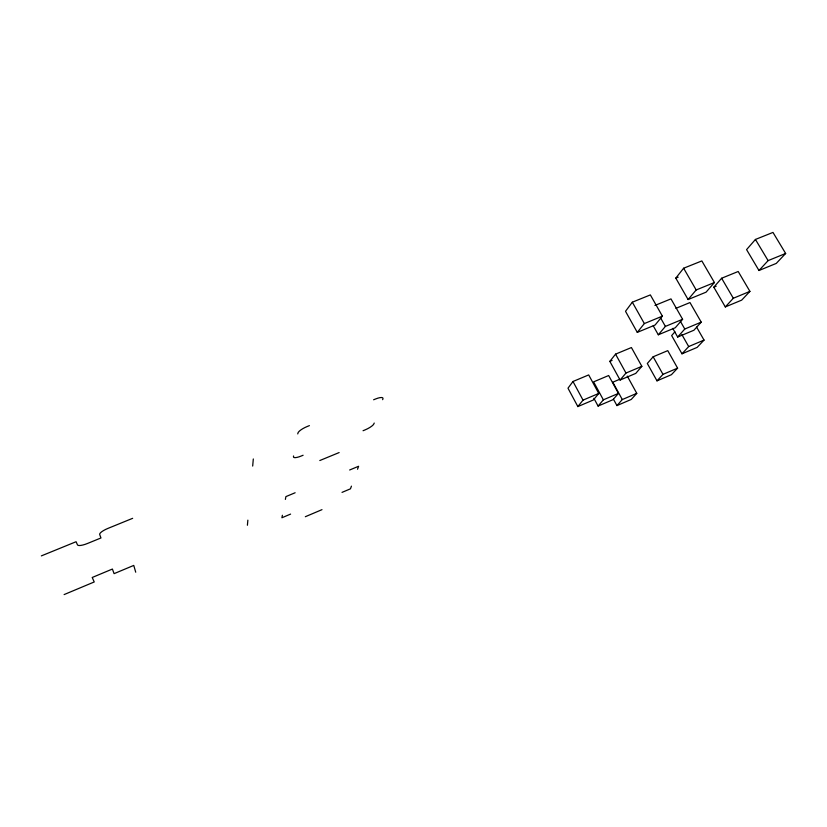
<?xml version="1.0" encoding="UTF-8"?>
<svg xmlns="http://www.w3.org/2000/svg" width="827" height="827" viewBox="0 0 827 827"><rect width="100%" height="100%" fill="white"/><g stroke="black" fill="none" stroke-linecap="round" stroke-linejoin="round"><path stroke-width="1.24" d="M247.407 525.248L247.862 520.152M252.68 466.066L253.31 458.964M282.379 515.262L281.904 517.764L290.597 514.094M285.377 499.405L285.904 496.613L295.136 492.758M293.595 455.966L293.461 456.659A8.983 2.326 -25.1 0 0 301.08 456.08L303.106 455.253M297.761 433.927L297.906 433.152A9.5 2.605 -25.2 0 1 307.23 426.505L309.401 425.626M351.434 486.142L350.462 488.819L342.016 492.385M357.533 469.229L358.608 466.263L349.656 469.994M374.207 423.042L373.938 423.775A8.818 2.264 -26 0 1 365.027 429.916L363.063 430.722M382.632 399.679L382.932 398.862A9.324 2.533 -26.2 0 0 375.727 398.924L373.618 399.772M572.987 381.495L567.984 388.194L577.856 406.584L593.383 399.968L598.758 393.445L588.69 374.92L572.987 381.495L583.025 400.123L577.856 406.584M632.324 302.196L625.512 311.303L637.286 332.371L655.087 325.021L662.386 316.152L650.353 294.908L632.324 302.196L644.336 323.574L637.286 332.371M609.83 361.378L615.557 354.142L631.414 347.547L641.855 366.34L635.756 373.401L620.085 380.038L609.83 361.378L612.063 360.438M675.793 278.12L683.629 268.227L701.844 260.929L714.425 282.524L706.072 292.169L688.095 299.539L675.793 278.12L678.181 277.159M593.889 398.304L598.086 406.067L603.359 399.834L618.441 393.394L608.662 375.52L593.6 381.867L603.359 399.834M620.085 380.038L625.987 373.049L641.855 366.34M653.237 325.807L658.302 334.79L665.394 326.407L682.606 319.274L670.976 298.888L654.932 305.432M688.095 299.539L696.179 289.967L714.425 282.524M618.441 393.394L612.983 399.689L598.086 406.067M682.606 319.274L675.287 327.74L658.302 334.79M653.154 356.788L647.314 363.487L657 380.854L671.441 374.683L677.602 368.139L667.751 350.638L653.154 356.788L662.985 374.373L657 380.854M674.915 331.823L671.658 335.566L681.986 353.811L697.151 347.392L704.035 340.083L696.603 327.11M713.825 287.196L721.62 278.244L738.201 271.494L749.924 291.383L741.685 300.129L725.31 306.931L713.825 287.196L716.161 286.245M755.444 239.448L746.574 249.63L758.979 270.501L776.274 263.41L785.65 253.465L772.976 232.418L755.444 239.448L768.107 260.619L758.979 270.501M613.438 399.162L616.942 405.592L622.286 399.555L636.78 393.342L627.269 376.089M672.775 328.391L677.675 337.034L684.777 329.012L701.224 322.148L689.976 302.558L675.897 308.347M636.78 393.342L631.27 399.431L616.942 405.592M701.224 322.148L693.905 330.242L677.675 337.034M681.986 353.811L688.684 346.565L704.035 340.083M725.31 306.931L733.322 298.258L749.924 291.383M662.985 374.373L677.602 368.139M305.328 516.72L321.992 509.649M583.025 400.123L598.758 393.445M619.464 379.386L612.786 382.208L622.286 399.555M64.113 594.582L94.237 581.96L92.21 577.484L112.4 569.048L114.085 573.649L133.757 565.42L135.721 572.212M644.336 323.574L662.386 316.152M319.801 460.536L339.142 452.565M132.661 518.322L107.892 528.422A9.717 2.491 -22.5 0 0 99.685 534.48L100.966 537.963L87.528 543.463A9.779 2.491 -22.2 0 1 77.5 544.89L76.074 541.726L41.35 555.889M768.107 260.619L785.65 253.465M721.62 278.244L733.322 298.258M683.629 268.227L696.179 289.967M680.414 321.352L684.777 329.012M681.882 334.604L688.684 346.565M660.504 317.775L665.394 326.407M615.557 354.142L625.987 373.049"/></g></svg>
